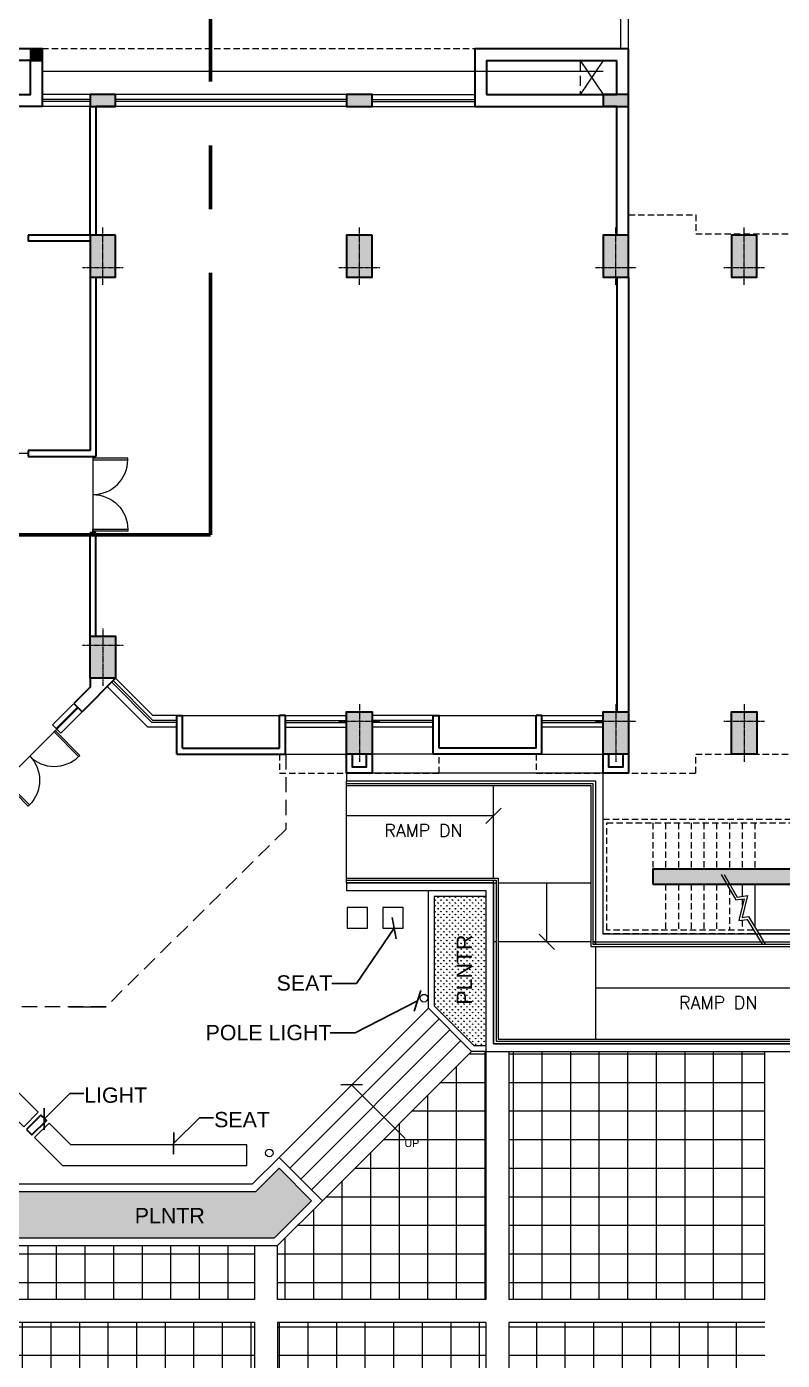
# Model space of a CAD drawing. Header units: inches. Extents: x 5542223 to 12533222, y 497239 to 5189502.
# Drawn here: x 6782619 to 6797436, y 2153867 to 2180007 of the extents above; entities that cross this region are included whole.
import ezdxf

# ---------------------------------------------------------------- set-up
doc = ezdxf.new("R2010")
doc.units = ezdxf.units.IN
doc.header["$MEASUREMENT"] = 0
for name, pattern in [('CENTER2', [1.125, 0.75, -0.125, 0.125, -0.125]), ('DASHED2', [0.375, 0.25, -0.125]), ('HIDDEN', [0.375, 0.25, -0.125]), ('HIDDENX2', [0.75, 0.5, -0.25])]:
    doc.linetypes.add(name, pattern=pattern)
doc.layers.get('0').update_dxf_attribs({"color": 1})
for name, color, linetype, lineweight in [('c_b', 253, 'Continuous', 15), ('CILL', 7, 'Continuous', 20), ('col', 7, 'Continuous', 30), ('DOOR', 7, 'Continuous', 9), ('ELE', 7, 'Continuous', 13), ('grid', 7, 'CENTER2', 9), ('hatch_col', 8, 'Continuous', 5), ('HosGreenHatch', 7, 'Continuous', 5), ('HosPlanter', 7, 'Continuous', 13), ('HosRamp', 7, 'Continuous', 13), ('HosSteps', 7, 'Continuous', 13), ('LS PAVMNT', 8, 'Continuous', 5), ('new site profile', 7, 'CENTER2', 60), ('PROJECTION', 7, 'HIDDEN', 18), ('railing', 253, 'Continuous', 15), ('Road', 7, 'Continuous', 15), ('STAIR', 253, 'Continuous', 5), ('STAIRS_ABOVE', 7, 'HIDDENX2', 18), ('TEXT', 7, 'Continuous', 20), ('WALL', 7, 'Continuous', 30), ('wall_ele', 7, 'Continuous', 18), ('WIN', 7, 'Continuous', 20)]:
    doc.layers.add(name, color=color, linetype=linetype, lineweight=lineweight)
doc.layers.add('FURN', color=34, linetype='Continuous', lineweight=9, plot=False)
doc.styles.add('NAME&NO.', font='arial.ttf')
doc.styles.add('style1', font='ROMANS.SHX', dxfattribs={"width": 0.75, "height": 750})
doc.styles.add('SWETA', font='ROMANS.SHX', dxfattribs={"width": 0.75, "height": 1500})
doc.dimstyles.new('nuts', dxfattribs={"dimscale": 0, "dimtxt": 300, "dimasz": 250, "dimexe": 100, "dimexo": 50, "dimgap": 100, "dimtad": 1, "dimdec": 0, "dimzin": 0, "dimdsep": 46, "dimtxsty": 'style1', "dimblk": 'OBLIQUE', "dimcen": 250, "dimdle": 100, "dimclrd": 256, "dimclre": 256, "dimclrt": 256, "dimadec": 0, "dimazin": 0, "dimtfac": 1, "dimtdec": 0, "dimtmove": 2, "dimatfit": 3, "dimldrblk": 'OBLIQUE', "dimfxl": 1, "dimlwd": -1, "dimlwe": -1, "dimarcsym": 0})

# ---------------------------------------------------------------- blocks, each defined once
blk = doc.blocks.new('HosStairSide')
at = {"layer": 'hatch_col', "ltscale": 1000}
blk.add_hatch(color=256, dxfattribs=at).paths.add_polyline_path([(-250, 2175), (-500, 2175), (-500, 1875), (-250, 1875)])
h = blk.add_hatch(color=256, dxfattribs=at)
h.paths.add_polyline_path([(-250, 2175), (-250, 1875), (2265, 1875), (2265, 2175)])
h.paths.add_polyline_path([(2265, 2175), (2265, 1875), (4055, 1875), (4055, 2175)])
at = {"layer": 'railing', "ltscale": 50}
for p, q in [((1305, 3075), (1305, 3150)), ((2055, 3113), (2055, 3150))]:
    blk.add_line(p, q, dxfattribs=at)
for points in [[(-500, 3150), (1974, 3150)], [(-500, 3150), (-500, 3075)], [(-500, 3075), (2020, 3075)]]:
    blk.add_lwpolyline(points, dxfattribs=at)
at = {"layer": 'STAIR', "ltscale": 50}
for p, q in [((-445, 2175), (-445, 3075)), ((-195, 2175), (-195, 3075)), ((55, 2175), (55, 3075)), ((305, 2175), (305, 3075)), ((555, 2175), (555, 3075)), ((805, 2175), (805, 3075)), ((1055, 2175), (1055, 3075)), ((1305, 2175), (1305, 3075)), ((2055, 2175), (2055, 3017)), ((2305, 2175), (2305, 2416))]:
    blk.add_line(p, q, dxfattribs=at)
at = {"layer": 'STAIR', "linetype": 'DASHED2', "ltscale": 500}
for p, q in [((2555, 2263), (2555, 3075)), ((2805, 2175), (2805, 3075)), ((3055, 2175), (3055, 3075)), ((3305, 2175), (3305, 3075)), ((3555, 2175), (3555, 3075)), ((3805, 2175), (3805, 3075)), ((-500, -375), (-500, 1875)), ((-425, 0), (-425, 1875)), ((2055, 975), (2055, 1875)), ((2305, 975), (2305, 1875)), ((2555, 975), (2555, 1875)), ((2805, 975), (2805, 1875)), ((3055, 975), (3055, 1875)), ((3305, 975), (3305, 1875)), ((3555, 975), (3555, 1875)), ((3805, 975), (3805, 1875)), ((4055, 975), (4055, 1875))]:
    blk.add_line(p, q, dxfattribs=at)
for points in [[(2078, 3150), (5030, 3150), (5030, 900), (1275, 900), (1275, -375)], [(2078, 3075), (4955, 3075), (4955, 975), (1200, 975), (1200, -375)]]:
    blk.add_lwpolyline(points, dxfattribs=at)
at = {"layer": 'STAIR'}
for points in [[(2659, 1986), (2402, 2431), (2199, 2400), (2301, 2830), (2180, 2811), (1852, 3351)], [(2715, 1986), (2427, 2486), (2266, 2461), (2367, 2891), (2206, 2866), (1910, 3351)]]:
    blk.add_lwpolyline(points, dxfattribs=at)
at = {"layer": 'STAIRS_ABOVE', "ltscale": 250}
for p, q in [((2305, 2881), (2305, 3075)), ((2305, 2467), (2305, 2628))]:
    blk.add_line(p, q, dxfattribs=at)
at = {"layer": 'WALL', "ltscale": 50}
for p, q in [((4055, 2175), (-500, 2175)), ((-500, 2175), (-500, 1875)), ((4055, 1875), (4055, 2175)), ((4055, 1875), (-500, 1875))]:
    blk.add_line(p, q, dxfattribs=at)
blk = doc.blocks.new('colum')
at = {"layer": 'hatch_col'}
blk.add_hatch(color=256, dxfattribs=at).paths.add_polyline_path([(250, 185), (-250, 185), (-250, -640), (250, -640)])
at = {"layer": 'col'}
blk.add_lwpolyline([(-250, -640), (250, -640), (250, 185), (-250, 185)], close=True, dxfattribs=at)
at = {"layer": 'grid'}
for p, q in [((0, 335), (0, -790)), ((-400, 0), (400, 0))]:
    blk.add_line(p, q, dxfattribs=at)
blk = doc.blocks.new('door-left')
at = {"layer": 'DOOR'}
blk.add_lwpolyline([(-0.402, 0.85), (-0.444, 0.85), (-0.444, 0), (-0.402, 0)], close=True, dxfattribs=at)
blk.add_arc((-0.406, 0), 0.85, 0, 90, dxfattribs=at)
blk = doc.blocks.new('RES_GH3')
at = {"layer": 'hatch_col'}
for points in [[(7140, 24128), (7370, 24128), (7370, 24358), (7140, 24358)], [(8805, 23228), (8805, 23458), (8305, 23458), (8305, 23228)], [(13835, 23228), (13835, 23458), (13335, 23458), (13335, 23228)], [(18865, 23228), (18865, 23458), (18365, 23458), (18365, 23228)]]:
    blk.add_hatch(color=256, dxfattribs=at).paths.add_polyline_path(points)
at = {"layer": 'c_b', "ltscale": 3}
for p, q in [((10120, 11288), (12020, 11288)), ((15150, 11288), (17050, 11288))]:
    blk.add_line(p, q, dxfattribs=at)
at = {"layer": 'CILL', "ltscale": 50}
for p, q in [((7978, 11518), (7568, 11107)), ((8142, 11357), (7730, 10945)), ((7730, 10945), (7568, 11107))]:
    blk.add_line(p, q, dxfattribs=at)
at = {"layer": 'col'}
for points in [[(7370, 24358), (7140, 24358), (7140, 24128), (7370, 24128)], [(8305, 23458), (8305, 23228), (8805, 23228), (8805, 23458)], [(13335, 23458), (13335, 23228), (13835, 23228), (13835, 23458)], [(18365, 23458), (18365, 23228), (18865, 23228), (18865, 23458)]]:
    blk.add_lwpolyline(points, close=True, dxfattribs=at)
at = {"layer": 'DOOR'}
for p, q in [((7090, 16426), (6090, 16426)), ((8362, 16368), (8362, 14868))]:
    blk.add_line(p, q, dxfattribs=at)
at = {"layer": 'DOOR', "ltscale": 50}
for p, q in [((7656, 11019), (7122, 10492)), ((7122, 10492), (6588, 9965))]:
    blk.add_line(p, q, dxfattribs=at)
at = {"layer": 'ELE', "linetype": 'HIDDENX2', "ltscale": 400}
blk.add_line((17915, 24128), (17915, 23458), dxfattribs=at)
at = {"layer": 'PROJECTION', "ltscale": 500}
for points in [[(18365, 24358), (6290, 24358)], [(18865, 21103), (20180, 21103), (20180, 20728), (22080, 20728), (22080, 21103), (23895, 21103), (23895, 20728)], [(11331, 10533), (11331, 10533), (11331, 10533), (12020, 10533), (12020, 10158), (15150, 10158), (15150, 10533), (17050, 10533), (17050, 10158), (20180, 10158), (20180, 10533), (22080, 10533), (22080, 10533), (22080, 10533), (22080, 10533)]]:
    blk.add_lwpolyline(points, dxfattribs=at)
at = {"layer": 'PROJECTION', "ltscale": 1200}
blk.add_lwpolyline([(12141, 10533), (12141, 9057), (8618, 5581), (6090, 5581)], dxfattribs=at)
at = {"layer": 'railing', "ltscale": 400}
for p, q in [((17915, 24128), (18365, 23458)), ((18365, 24128), (17915, 23458))]:
    blk.add_line(p, q, dxfattribs=at)
at = {"layer": 'STAIR', "ltscale": 3}
blk.add_line((7890, 5581), (8618, 5581), dxfattribs=at)
at = {"layer": 'WALL', "ltscale": 0.1}
for p, q in [((15850, 24358), (15850, 23228)), ((18865, 24358), (15850, 24358)), ((18865, 23228), (18865, 24358)), ((16080, 24128), (16080, 23458)), ((16080, 24128), (18635, 24128)), ((18635, 23458), (18635, 24128)), ((16080, 23458), (18635, 23458)), ((7370, 23228), (6020, 23228)), ((15850, 23228), (18365, 23228)), ((18865, 20702), (18865, 23228)), ((7090, 20703), (7090, 20588)), ((7090, 16483), (7090, 16368)), ((8420, 14868), (8305, 14868))]:
    blk.add_line(p, q, dxfattribs=at)
at = {"layer": 'WALL'}
for p, q in [((8305, 20703), (8305, 23228)), ((8305, 20703), (7090, 20703)), ((8305, 20588), (7090, 20588)), ((8305, 19878), (8305, 16483)), ((8420, 19878), (8420, 16368)), ((8305, 16483), (7090, 16483)), ((7090, 16368), (8420, 16368)), ((8305, 12844), (8305, 14868)), ((8420, 12844), (8420, 14868)), ((8305, 11845), (7986, 11526)), ((8805, 12019), (8149, 11363)), ((8305, 12019), (8305, 11845)), ((7986, 11526), (8149, 11363))]:
    blk.add_line(p, q, dxfattribs=at)
at = {"layer": 'WALL', "ltscale": 4}
for p, q in [((10005, 11288), (10120, 11288)), ((10005, 10533), (10005, 11288)), ((10120, 10648), (10120, 11288)), ((12135, 11288), (12020, 11288)), ((12020, 10648), (12020, 11288)), ((12135, 10533), (12135, 11288)), ((15035, 11288), (15150, 11288)), ((15035, 10533), (15035, 11288)), ((15150, 10648), (15150, 11288)), ((17050, 10648), (17050, 11288)), ((17165, 11288), (17050, 11288)), ((17165, 10533), (17165, 11288)), ((10005, 10533), (12135, 10533)), ((10120, 10648), (12020, 10648)), ((17165, 10533), (15035, 10533)), ((17050, 10648), (15150, 10648))]:
    blk.add_line(p, q, dxfattribs=at)
at = {"layer": 'WALL', "ltscale": 0.1}
for points in [[(7370, 23228), (7370, 24358), (4355, 24358)], [(5790, 20703), (5790, 23458), (7140, 23458), (7140, 24128), (4585, 24128), (4585, 23458)], [(18635, 20702), (18635, 23228), (18365, 23228)], [(18635, 19879), (18635, 11358)], [(18865, 19878), (18865, 11358)], [(13835, 10543), (13835, 10158), (13335, 10158), (13335, 10543)], [(13720, 10543), (13720, 10273), (13450, 10273), (13450, 10543)], [(18865, 10533), (18865, 10158), (18365, 10158), (18365, 10533)], [(18750, 10533), (18750, 10273), (18480, 10273), (18480, 10533)]]:
    blk.add_lwpolyline(points, dxfattribs=at)
at = {"layer": 'WALL'}
blk.add_lwpolyline([(8805, 23228), (8420, 23228), (8420, 20703)], dxfattribs=at)
at = {"layer": 'wall_ele', "ltscale": 4}
for p, q in [((12135, 10533), (13335, 10533)), ((15035, 10533), (13835, 10533)), ((17165, 10533), (18365, 10533))]:
    blk.add_line(p, q, dxfattribs=at)
at = {"layer": 'WIN', "ltscale": 0.1}
for p, q in [((18365, 23908), (7370, 23908)), ((8305, 23458), (7370, 23458)), ((8305, 23363), (7370, 23363)), ((8305, 23323), (7370, 23323)), ((13335, 23458), (8805, 23458)), ((13335, 23363), (8805, 23363)), ((13335, 23323), (8805, 23323)), ((13835, 23458), (15850, 23458)), ((13835, 23363), (15850, 23363)), ((13835, 23323), (15850, 23323)), ((8305, 23228), (7370, 23228)), ((13335, 23228), (8805, 23228)), ((13835, 23228), (15850, 23228)), ((8642, 11857), (9441, 11058)), ((8729, 11944), (9519, 11153)), ((8757, 11972), (9536, 11193)), ((8805, 12019), (9536, 11288)), ((7642, 11033), (8053, 11444)), ((7656, 11019), (8067, 11430)), ((10005, 11288), (9536, 11288)), ((12135, 11288), (13335, 11288)), ((15035, 11288), (13835, 11288)), ((17165, 11288), (18365, 11288)), ((10005, 11058), (9441, 11058)), ((10005, 11153), (9519, 11153)), ((10005, 11193), (9536, 11193)), ((12135, 11193), (13335, 11193)), ((12135, 11153), (13335, 11153)), ((12135, 11058), (13335, 11058)), ((15035, 11193), (13835, 11193)), ((15035, 11153), (13835, 11153)), ((15035, 11058), (13835, 11058)), ((17165, 11193), (18365, 11193)), ((17165, 11153), (18365, 11153)), ((18365, 11058), (17165, 11058))]:
    blk.add_line(p, q, dxfattribs=at)
at = {"layer": 'DOOR', "ltscale": 50, "yscale": 796.8750000344589, "zscale": 796.8750000343788, "rotation": 224.6208286167356}
for p, xscale in [((7374, 10741), 796.875000035179), ((6870, 10244), -796.875000035179)]:
    blk.add_blockref('door-left', p, dxfattribs=dict(at, xscale=xscale))
at = {"layer": 'grid', "ltscale": 750, "rotation": 180}
for p in [(8555, 20063), (13585, 20063), (18615, 20063), (21130, 20063), (21130, 20063)]:
    blk.add_blockref('colum', p, dxfattribs=at)
at = {"layer": 'grid', "yscale": 804.3749999906868, "zscale": 804.3749999906358, "rotation": 270}
for p, xscale in [((8362, 15976), 804.3749999906868), ((8362, 15261), -804.3749999906868)]:
    blk.add_blockref('door-left', p, dxfattribs=dict(at, xscale=xscale))
at = {"layer": 'grid', "ltscale": 750, "xscale": -1}
for p in [(8555, 12659), (13585, 11173), (18615, 11173), (21130, 11173), (21130, 11173)]:
    blk.add_blockref('colum', p, dxfattribs=at)
blk = doc.blocks.new('HosEnt')
at = {"layer": 'HosGreenHatch'}
h = blk.add_hatch(dxfattribs=at)
h.set_pattern_fill('GRASS', color=256, scale=80, style=0)
h.set_pattern_definition([(90, (-2327030.06, -549523.087), (-56.5685425, 56.5685425), [15, -98.137085]), (45, (-2327030.06, -549523.09), (-56.5685425, 56.5685425), [15, -65]), (135, (-2327030.06, -549523.09), (-56.5685425, -56.5685425), [15, -65])])
h.paths.add_polyline_path([(9975, 6843), (8963, 6843), (8963, 4701), (9740, 3923), (9975, 3923)])
at = {"layer": 'HosGreenHatch', "ltscale": 0.1}
h = blk.add_hatch(dxfattribs=at)
h.set_pattern_fill('GRASS', color=256, scale=80, style=0)
h.set_pattern_definition([(270, (5557177.835, -2072128.13), (56.5685425, -56.5685425), [15, -98.137085]), (225, (5557177.835, -2072128.13), (56.5685425, -56.5685425), [15, -65]), (315, (5557177.835, -2072128.13), (56.5685425, 56.5685425), [15, -65])])
h.paths.add_polyline_path([(150, 150), (5830, 150), (6559, 879), (5922, 1515), (5457, 1050), (150, 1050)])
at = {"ltscale": 0.1}
for p, q in [((7245, 7108), (7245, 9108)), ((10125, 7198), (10125, 9018)), ((10125, 7108), (10125, 7158)), ((10125, 7108), (10175, 7108)), ((10215, 7108), (12035, 7108)), ((10175, 5954), (10125, 5954)), ((12035, 5954), (10215, 5954)), ((12125, 5864), (12125, 4044)), ((17245, 5954), (17245, 3954)), ((1358, 2452), (1075, 2169))]:
    blk.add_line(p, q, dxfattribs=at)
at = {"color": 8, "ltscale": 0.1}
for points in [[(7245, 9058), (12075, 9058), (12075, 5904), (17245, 5904)], [(7245, 9018), (12035, 9018), (12035, 5864), (17245, 5864)], [(7245, 7198), (10215, 7198), (10215, 4044), (17245, 4044)], [(7245, 7158), (10175, 7158), (10175, 4004), (17245, 4004)]]:
    blk.add_lwpolyline(points, dxfattribs=at)
at = {"color": 3, "ltscale": 0.1}
blk.add_lwpolyline([(7245, 7108), (10125, 7108), (10125, 3954), (17245, 3954)], dxfattribs=at)
at = {"ltscale": 0.1}
for points in [[(7657, 6622), (7257, 6622), (7257, 6222), (7657, 6222)], [(8357, 6622), (7957, 6622), (7957, 6222), (8357, 6222)], [(5289, 1571), (5289, 1971), (1839, 1971), (1411, 2399), (1128, 2116), (1673, 1571)]]:
    blk.add_lwpolyline(points, close=True, dxfattribs=at)
blk.add_lwpolyline([(371, 4672), (371, 2874), (916, 2329), (1199, 2611), (771, 3039), (771, 4672), (371, 4672)], dxfattribs=at)
at = {"color": 5, "ltscale": 0.1}
for centre in [(8760, 4848), (5728, 1816)]:
    blk.add_circle(centre, 75, dxfattribs=at)
at = {"layer": 'HosPlanter', "ltscale": 0.1}
blk.add_lwpolyline([(9975, 6843), (8963, 6843), (8963, 4701), (9740, 3923), (9975, 3923), (9975, 3804), (9697, 3804), (8848, 4653), (8848, 6954)], dxfattribs=at)
for points in [[(0, 0), (5892, 0), (6771, 879), (5922, 1727), (5395, 1200), (0, 1200)], [(150, 150), (5830, 150), (6559, 879), (5922, 1515), (5457, 1050), (150, 1050)]]:
    blk.add_lwpolyline(points, close=True, dxfattribs=at)
at = {"layer": 'HosRamp'}
blk.add_lwpolyline([(17245, 6104), (12275, 6104), (12275, 9258), (7245, 9258), (7245, 9108), (12125, 9108), (12125, 5954), (17245, 5954), (17245, 6104)], dxfattribs=at)
at = {"layer": 'HosRamp', "ltscale": 0.1}
blk.add_lwpolyline([(17245, 3954), (10125, 3954), (10125, 7108), (7245, 7108), (7245, 6958), (9975, 6958), (9975, 3804), (17245, 3804), (17245, 3954)], dxfattribs=at)
at = {"layer": 'HosSteps', "ltscale": 0.1}
for p, q in [((8848, 4653), (5922, 1727)), ((9060, 4441), (6135, 1515)), ((9272, 4229), (6347, 1303)), ((9485, 4017), (6559, 1091)), ((9697, 3804), (6771, 879))]:
    blk.add_line(p, q, dxfattribs=at)
at = {"layer": 'WALL', "ltscale": 0.1}
blk.add_line((1252, 2558), (969, 2275), dxfattribs=at)
blk.add_lwpolyline([(969, 2275), (1075, 2169), (1358, 2452), (1252, 2558)], close=True, dxfattribs=at)
blk.add_leader([(17245, 5042), (12125, 5042)], dimstyle='nuts', override={"dimscale": 100, "dimasz": 3, "dimtad": 0})
at = {"layer": 'TEXT'}
for points in [[(10125, 8419), (7245, 8419)], [(11173, 5954), (11173, 7108)], [(7344, 3149), (8396, 2098)]]:
    blk.add_leader(points, dimstyle='nuts', override={"dimscale": 100, "dimasz": 3, "dimtad": 0}, dxfattribs=at)

msp = doc.modelspace()

# ---------------------------------------------------------------- hatches: boundary and pattern name
at = {"layer": 'LS PAVMNT', "ltscale": 0.1}
h = msp.add_hatch(dxfattribs=at)
h.set_pattern_fill('ANSI37', color=256, scale=4480, angle=45, style=0)
h.set_pattern_definition([(90, (4558887.1, 1606594.7), (-560, 1e-13), []), (180, (4558887.1, 1606594.7), (-1e-13, -560), [])])
h.paths.add_polyline_path([(6787086.26, 2155060.412), (6787085.835, 2156117.789), (6781797.133, 2156117.789), (6781647.133, 2156117.789), (6781647.133, 2155060.412)])
h.paths.add_polyline_path([(6791622.133, 2155060.412), (6791622.133, 2159926.199), (6791347.864, 2159926.199), (6788418.067, 2156996.403), (6787535.836, 2156114.172), (6787536.26, 2155060.412)])
h.paths.add_polyline_path([(6792072.133, 2155060.412), (6797091.774, 2155060.412), (6797091.774, 2159926.199), (6792072.133, 2159926.199)])
h.paths.add_polyline_path([(6788538.569, 2157099.784), (6788723.092, 2157099.784), (6788723.092, 2157474.784), (6788538.569, 2157474.784)], flags=24)
h.paths.add_polyline_path([(6788682.025, 2156783.091), (6789235.597, 2156783.091), (6789235.597, 2157158.091), (6788682.025, 2157158.091)], flags=24)
h = msp.add_hatch(dxfattribs=at)
h.set_pattern_fill('ANSI37', color=256, scale=4480, angle=45, style=0)
h.set_pattern_definition([(90, (1268778.94, 4219245.9), (-560, 1e-13), []), (180, (1268778.94, 4219245.9), (-1e-13, -560), [])])
h.paths.add_polyline_path([(6797091.774, 2151842.789), (6797091.774, 2154610.412), (6792072.133, 2154610.412), (6792072.133, 2151842.789)])
h.paths.add_polyline_path([(6792072.133, 2151392.789), (6792072.133, 2148625.166), (6797091.774, 2148625.166), (6797091.774, 2151392.789)])
h.paths.add_polyline_path([(6791622.133, 2151842.789), (6791622.133, 2154610.412), (6787536.441, 2154610.412), (6787537.554, 2151842.789), (6788086.374, 2151842.789), (6788086.374, 2153167.789), (6788136.374, 2153167.789), (6788136.374, 2153467.789), (6788436.374, 2153467.789), (6788436.374, 2153167.789), (6788486.374, 2153167.789), (6788486.374, 2151842.789)])
h.paths.add_polyline_path([(6788486.374, 2151392.789), (6788486.374, 2150067.789), (6788436.374, 2150067.789), (6788436.374, 2149767.789), (6788136.374, 2149767.789), (6788136.374, 2150067.789), (6788086.374, 2150067.789), (6788086.374, 2151392.789), (6787537.735, 2151392.789), (6787538.847, 2148625.166), (6791622.133, 2148625.166), (6791622.133, 2151392.789)])
h.paths.add_polyline_path([(6787086.441, 2154610.412), (6781647.133, 2154610.412), (6781647.133, 2151842.789), (6784768.293, 2151842.789), (6784768.293, 2153467.789), (6784668.293, 2153467.789), (6784668.293, 2153617.789), (6784968.293, 2153617.789), (6784968.293, 2153467.789), (6784868.293, 2153467.789), (6784868.293, 2151842.789), (6787087.554, 2151842.789)])
h.paths.add_polyline_path([(6784868.293, 2149767.789), (6784968.293, 2149767.789), (6784968.293, 2149617.789), (6784668.293, 2149617.789), (6784668.293, 2149767.789), (6784768.293, 2149767.789), (6784768.293, 2151392.789), (6781647.133, 2151392.789), (6781647.133, 2148625.166), (6787088.847, 2148625.166), (6787087.735, 2151392.789), (6784868.293, 2151392.789)])
h.paths.add_polyline_path([(6789549.123, 2149619.143), (6790798.851, 2149619.143), (6790798.851, 2150084.491), (6789549.123, 2150084.491)], flags=24)

# ---------------------------------------------------------------- linework, layer by layer
at = {"ltscale": 0.1}
for q in [(6793722.133, 2162072.199), (6793772.133, 2162022.199)]:
    msp.add_line((6793772.133, 2162072.199), q, dxfattribs=at)
msp.add_circle((6864263.374, 1819279.277), 1322040.52)
at = {"layer": 'LS PAVMNT', "ltscale": 0.1}
for p, q in [((6791622.133, 2159926.199), (6791622.133, 2155060.412)), ((6792072.133, 2159926.199), (6792072.133, 2155060.412)), ((6797091.774, 2155060.412), (6797091.774, 2159926.199)), ((6787085.835, 2156117.608), (6787086.26, 2155060.412)), ((6787536.26, 2155060.412), (6787536.26, 2156117.789)), ((6787086.26, 2155060.412), (6781647.133, 2155060.412)), ((6791622.133, 2155060.412), (6787536.26, 2155060.412)), ((6797091.774, 2155060.412), (6792072.133, 2155060.412)), ((6787086.441, 2154610.412), (6781647.133, 2154610.412)), ((6787086.441, 2154610.412), (6787087.554, 2151842.789)), ((6791622.133, 2154610.412), (6787536.441, 2154610.412)), ((6787536.441, 2154610.412), (6787537.554, 2151842.789)), ((6791622.133, 2154610.412), (6791622.133, 2151842.789)), ((6797091.774, 2154610.412), (6792072.133, 2154610.412)), ((6792072.133, 2154610.412), (6792072.133, 2151842.789))]:
    msp.add_line(p, q, dxfattribs=at)
at = {"layer": 'new site profile', "ltscale": 10000}
for p, q in [((6786225.003, 2231430.927), (6786225.003, 2170045.039)), ((6786225.003, 2170045.039), (6777250.895, 2170045.039))]:
    msp.add_line(p, q, dxfattribs=at)
at = {"layer": 'Road'}
for p, q in [((6794272.133, 2179576.199), (6794272.133, 2180907.199)), ((6794422.133, 2179576.199), (6794422.133, 2180907.199))]:
    msp.add_line(p, q, dxfattribs=at)

# ---------------------------------------------------------------- block references
at = {"layer": 'FURN', "rotation": 180}
msp.add_blockref('HosStairSide', (6798952.133, 2165376.199), dxfattribs=at)
at = {"layer": 'HosRamp'}
msp.add_blockref('HosEnt', (6781647.133, 2156117.789), dxfattribs=at)
at = {"layer": 'Road'}
msp.add_blockref('RES_GH3', (6775557.133, 2155217.789), dxfattribs=at)

# ---------------------------------------------------------------- texts
at = {"layer": 'TEXT'}
for s, height, style, p in [('RAMP DN', 250, 'SWETA', (6789631.906, 2164126.77)), ('SEAT', 300, 'NAME&NO.', (6787519.25, 2161113.658)), ('RAMP DN', 250, 'SWETA', (6795412.215, 2160753.307)), ('POLE LIGHT', 300, 'NAME&NO.', (6786127.727, 2160141.61)), ('LIGHT', 300, 'NAME&NO.', (6783746.912, 2158915.034)), ('SEAT', 300, 'NAME&NO.', (6786295.349, 2158435.418)), ('UP', 150, 'NAME&NO.', (6790027.301, 2158049.595)), ('PLNTR', 300, 'NAME&NO.', (6784738.641, 2156554.831))]:
    msp.add_text(s, height=height, dxfattribs=dict(at, style=style)).set_placement(p)
at = {"layer": 'TEXT', "style": 'NAME&NO.'}
msp.add_text('PLNTR', height=300, rotation=90, dxfattribs=at).set_placement((6791348.406, 2160838.672))

# ---------------------------------------------------------------- leaders
for points in [[(6789824.999, 2162340.221), (6789089.225, 2161256.645), (6788600.49, 2161256.645)], [(6790282.553, 2160916.149), (6789058.344, 2160284.802), (6788569.608, 2160284.802)], [(6782962.142, 2158597.284), (6783466.267, 2159099.89), (6783741.624, 2159099.89)], [(6785501.439, 2158117.668), (6786005.565, 2158620.273), (6786280.921, 2158620.273)]]:
    msp.add_leader(points, dimstyle='nuts', override={"dimscale": 100, "dimasz": 3, "dimtad": 0})

doc.saveas('drawing.dxf')
